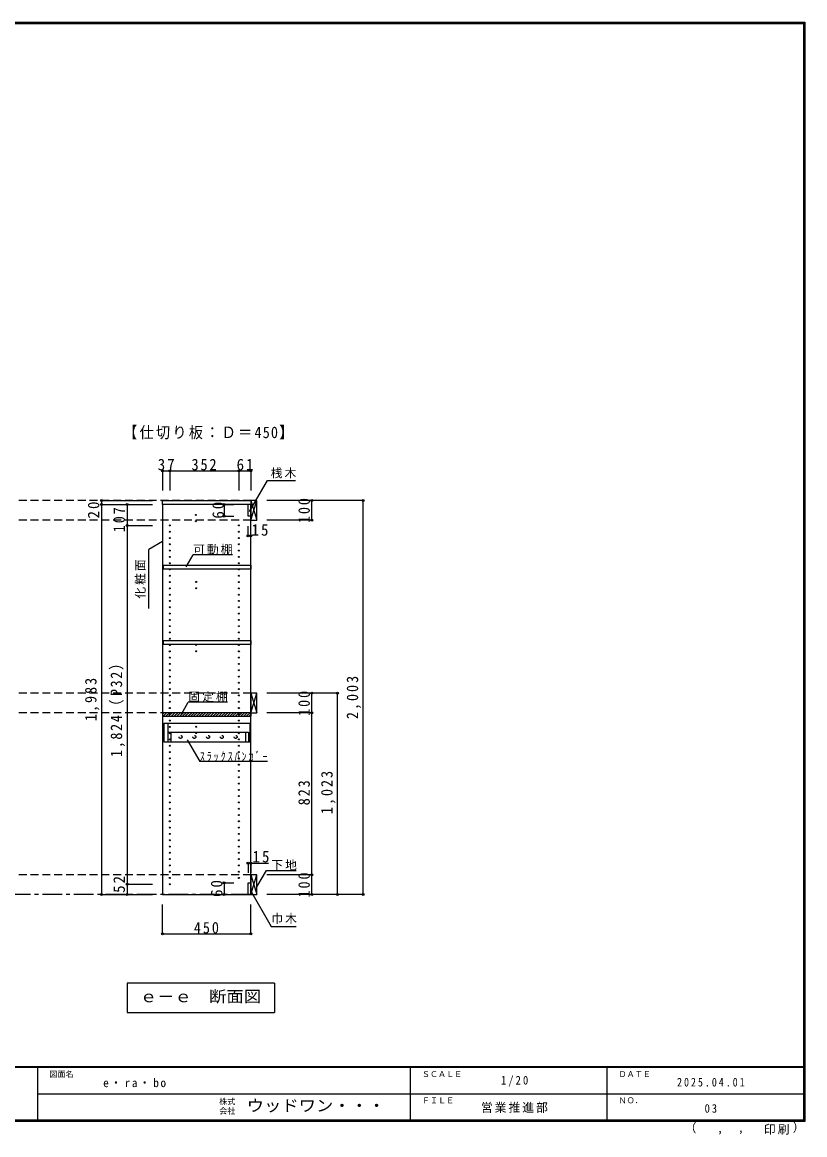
# Model space of a CAD drawing. Units: millimetres at full size, sheet at 1:20. Extents: x -8210 to 8210, y -5841 to 5773.
# Drawn here: x -4388 to -410, y -5841 to -187 of the extents above; entities that cross this region are included whole.
import ezdxf
from ezdxf.enums import TextEntityAlignment as Align

# ---------------------------------------------------------------- set-up
doc = ezdxf.new("R2010")
doc.units = ezdxf.units.MM
doc.header["$LTSCALE"] = 20
doc.header["$PDMODE"] = 32
doc.header["$PDSIZE"] = 10
for name, pattern in [('CHAIN1', [8, 5, -1, 1, -1]), ('DASHED1', [1.8, 1.2, -0.6]), ('DASHED2', [3, 2, -1])]:
    doc.linetypes.add(name, pattern=pattern)
for name, color, linetype in [('0-2_本体', 2, 'Continuous'), ('0-3_固定棚', 2, 'Continuous'), ('0-4_可動棚', 3, 'Continuous'), ('0-5', 4, 'Continuous'), ('0-7_桟木・巾木', 2, 'Continuous'), ('0-8_引き出し', 2, 'Continuous'), ('0-9_他ｱｲﾃﾑ', 2, 'Continuous'), ('0-A_文字', 7, 'Continuous'), ('0-B_寸法', 7, 'Continuous'), ('0-C_ハッチ', 4, 'Continuous'), ('F-1_枠', 6, 'Continuous'), ('F-A_文字', 7, 'Continuous')]:
    doc.layers.add(name, color=color, linetype=linetype)
doc.styles.add('ＭＳ ゴシック', font='')
doc.styles.get('ＭＳ ゴシック').set_extended_font_data('MS Gothic')

msp = doc.modelspace()

# ---------------------------------------------------------------- linework, layer by layer
at = {"layer": '0-2_本体'}
for p, q in [((-3675.29, -2637.23), (-3675.29, -2617.23)), ((-3675.29, -2617.23), (-3225.29, -2617.23)), ((-3225.29, -2637.23), (-3675.29, -2637.23)), ((-3225.29, -2617.23), (-3225.29, -2637.23))]:
    msp.add_line(p, q, dxfattribs=at)
at = {"layer": '0-3_固定棚'}
for p, q in [((-3675.29, -3694.23), (-3675.29, -3714.23)), ((-3675.29, -3694.23), (-3225.29, -3694.23)), ((-3675.29, -3714.23), (-3225.29, -3714.23)), ((-3225.29, -3694.23), (-3225.29, -3714.23))]:
    msp.add_line(p, q, dxfattribs=at)
at = {"layer": '0-4_可動棚', "color": 2}
for points in [[(-3670.29, -2945.73), (-3225.29, -2945.73), (-3225.29, -2965.73), (-3670.29, -2965.73)], [(-3670.29, -3329.73), (-3225.29, -3329.73), (-3225.29, -3349.73), (-3670.29, -3349.73)]]:
    msp.add_lwpolyline(points, close=True, dxfattribs=at)
at = {"layer": '0-5', "color": 3}
for p, q in [((-3675.29, -2637.23), (-3675.29, -4620.23)), ((-3225.29, -2637.23), (-3675.29, -2637.23)), ((-3225.29, -4620.23), (-3225.29, -2637.23)), ((-3675.29, -4620.23), (-3225.29, -4620.23))]:
    msp.add_line(p, q, dxfattribs=at)
at = {"layer": '0-5'}
for centre in [(-3505.29, -2690.73), (-3638.29, -2744.23), (-3505.29, -2722.73), (-3286.29, -2744.23), (-3638.29, -2776.23), (-3638.29, -2808.23), (-3286.29, -2776.23), (-3286.29, -2808.23), (-3638.29, -2840.23), (-3638.29, -2872.23), (-3286.29, -2840.23), (-3286.29, -2872.23), (-3638.29, -2904.23), (-3638.29, -2936.23), (-3286.29, -2904.23), (-3286.29, -2936.23), (-3638.29, -2968.23), (-3286.29, -2968.23), (-3638.29, -3000.23), (-3638.29, -3032.23), (-3503.63, -3031.73), (-3286.29, -3000.23), (-3286.29, -3032.23), (-3638.29, -3064.23), (-3638.29, -3096.23), (-3503.63, -3063.73), (-3286.29, -3064.23), (-3286.29, -3096.23), (-3638.29, -3128.23), (-3638.29, -3160.23), (-3286.29, -3128.23), (-3286.29, -3160.23), (-3638.29, -3192.23), (-3638.29, -3224.23), (-3286.29, -3192.23), (-3286.29, -3224.23), (-3638.29, -3256.23), (-3286.29, -3256.23), (-3638.29, -3288.23), (-3638.29, -3320.23), (-3286.29, -3288.23), (-3286.29, -3320.23), (-3638.29, -3352.23), (-3638.29, -3384.23), (-3503.63, -3351.73), (-3503.63, -3383.73), (-3286.29, -3352.23), (-3286.29, -3384.23), (-3638.29, -3416.23), (-3638.29, -3448.23), (-3286.29, -3416.23), (-3286.29, -3448.23), (-3638.29, -3480.23), (-3286.29, -3480.23), (-3638.29, -3512.23), (-3638.29, -3544.23), (-3286.29, -3512.23), (-3286.29, -3544.23), (-3638.29, -3576.23), (-3638.29, -3608.23), (-3286.29, -3576.23), (-3286.29, -3608.23), (-3638.29, -3640.23), (-3638.29, -3672.23), (-3286.29, -3640.23), (-3286.29, -3672.23), (-3638.29, -3704.23), (-3286.29, -3704.23), (-3638.29, -3736.23), (-3638.29, -3768.23), (-3503.63, -3767.73), (-3286.29, -3736.23), (-3286.29, -3768.23), (-3638.29, -3800.23), (-3638.29, -3832.23), (-3503.63, -3799.73), (-3286.29, -3800.23), (-3286.29, -3832.23), (-3638.29, -3864.23), (-3638.29, -3896.23), (-3286.29, -3864.23), (-3286.29, -3896.23), (-3638.29, -3928.23), (-3638.29, -3960.23), (-3286.29, -3928.23), (-3286.29, -3960.23), (-3638.29, -3992.23), (-3286.29, -3992.23), (-3638.29, -4024.23), (-3638.29, -4056.23), (-3286.29, -4024.23), (-3286.29, -4056.23), (-3638.29, -4088.23), (-3638.29, -4120.23), (-3286.29, -4088.23), (-3286.29, -4120.23), (-3638.29, -4152.23), (-3638.29, -4184.23), (-3286.29, -4152.23), (-3286.29, -4184.23), (-3638.29, -4216.23), (-3286.29, -4216.23), (-3638.29, -4248.23), (-3638.29, -4280.23), (-3286.29, -4248.23), (-3286.29, -4280.23), (-3638.29, -4312.23), (-3638.29, -4344.23), (-3286.29, -4312.23), (-3286.29, -4344.23), (-3638.29, -4376.23), (-3638.29, -4408.23), (-3286.29, -4376.23), (-3286.29, -4408.23), (-3638.29, -4440.23), (-3286.29, -4440.23), (-3638.29, -4472.23), (-3638.29, -4504.23), (-3286.29, -4472.23), (-3286.29, -4504.23), (-3638.29, -4536.23), (-3638.29, -4568.23), (-3286.29, -4536.23)]:
    msp.add_circle(centre, 2.5, dxfattribs=at)
at = {"layer": '0-7_桟木・巾木'}
for p, q in [((-3225.29, -2637.23), (-3240.29, -2637.23)), ((-3240.29, -2697.23), (-3240.29, -2637.23)), ((-3225.29, -2637.23), (-3225.29, -2678.23)), ((-3240.29, -4560.23), (-3225.29, -4560.23)), ((-3225.29, -4560.23), (-3225.29, -4620.23))]:
    msp.add_line(p, q, dxfattribs=at)
for points in [[(-3225.29, -2697.23), (-3236.78, -2697.23), (-3240.29, -2697.23)], [(-3225.29, -4620.23), (-3240.29, -4620.23), (-3240.29, -4560.23)]]:
    msp.add_lwpolyline(points, dxfattribs=at)
at = {"layer": '0-8_引き出し', "color": 3}
for p, q in [((-3225.29, -2617.23), (-3225.29, -2717.23)), ((-3195.29, -2617.23), (-3225.29, -2617.23)), ((-3195.29, -2717.23), (-3195.29, -2617.23)), ((-3225.29, -2717.23), (-3195.29, -2717.23)), ((-3225.29, -4520.23), (-3225.29, -4620.23)), ((-3195.29, -4520.23), (-3225.29, -4520.23)), ((-3195.29, -4620.23), (-3195.29, -4520.23)), ((-3225.29, -4620.23), (-3195.29, -4620.23))]:
    msp.add_line(p, q, dxfattribs=at)
at = {"layer": '0-8_引き出し', "color": 7}
for p, q in [((-3225.29, -2717.23), (-3195.29, -2617.23)), ((-3225.29, -2617.23), (-3195.29, -2717.23)), ((-3225.29, -3597.23), (-3195.29, -3697.23)), ((-3225.29, -3697.23), (-3195.29, -3597.23)), ((-3225.29, -4620.23), (-3195.29, -4520.23)), ((-3225.29, -4520.23), (-3195.29, -4620.23))]:
    msp.add_line(p, q, dxfattribs=at)
at = {"layer": '0-8_引き出し', "color": 3}
msp.add_lwpolyline([(-3195.29, -3697.23), (-3195.29, -3597.23), (-3225.29, -3597.23), (-3225.29, -3697.23)], close=True, dxfattribs=at)
at = {"layer": '0-9_他ｱｲﾃﾑ'}
for p, q in [((-3668.29, -3749.73), (-3648.29, -3749.73)), ((-3668.29, -3749.73), (-3668.29, -3844.23)), ((-3648.29, -3749.73), (-3648.29, -3844.23)), ((-3648.29, -3749.73), (-3648.29, -3844.23)), ((-3668.29, -3844.23), (-3238.29, -3844.23)), ((-3648.29, -3844.23), (-3230.29, -3844.23)), ((-3633.29, -3794.23), (-3633.29, -3844.23)), ((-3253.29, -3794.23), (-3253.29, -3844.23))]:
    msp.add_line(p, q, dxfattribs=at)
for points in [[(-3648.29, -3749.73), (-3230.29, -3749.73), (-3230.29, -3844.23)], [(-3648.29, -3794.23), (-3238.29, -3794.23), (-3238.29, -3844.23)]]:
    msp.add_lwpolyline(points, dxfattribs=at)
at = {"layer": '0-9_他ｱｲﾃﾑ', "linetype": 'DASHED1'}
for centre in [(-3583.29, -3819.23), (-3513.29, -3819.23), (-3443.29, -3819.23), (-3373.29, -3819.23), (-3303.29, -3819.23)]:
    msp.add_circle(centre, 7.5, dxfattribs=at)
at = {"layer": '0-A_文字'}
for p, q in [((-3231.96, -2672.69), (-3141.08, -2515.29)), ((-3141.08, -2515.29), (-2998.85, -2515.29)), ((-3675.29, -2826.3), (-3745.29, -2866.71)), ((-3745.29, -3166.71), (-3745.29, -2866.71)), ((-3554.42, -2954.79), (-3519.4, -2894.14)), ((-3319.4, -2894.14), (-3519.4, -2894.14)), ((-3578.9, -3703.29), (-3543.88, -3642.64)), ((-3343.88, -3642.64), (-3543.88, -3642.64)), ((-3549.2, -3834.25), (-3485.53, -3944.54)), ((-3140.53, -3944.54), (-3485.53, -3944.54)), ((-3195.29, -4581.91), (-3146.52, -4497.45)), ((-3146.52, -4497.45), (-2995.99, -4497.45)), ((-3855.29, -5070.23), (-3855.29, -5220.23)), ((-3105.29, -5070.23), (-3855.29, -5070.23)), ((-3105.29, -5070.23), (-3105.29, -5220.23)), ((-3855.29, -5220.23), (-3105.29, -5220.23))]:
    msp.add_line(p, q, dxfattribs=at)
at = {"layer": '0-A_文字', "linetype": 'CHAIN1'}
msp.add_line((-3225.29, -4620.23), (-5875.29, -4620.23), dxfattribs=at)
at = {"layer": '0-A_文字'}
msp.add_lwpolyline([(-3229.1, -4596.5), (-3122.02, -4781.97), (-2995.99, -4781.97)], dxfattribs=at)
at = {"layer": '0-B_寸法', "color": 4}
for p, q in [((-3675.29, -2466.23), (-3675.29, -2566.23)), ((-3675.29, -2466.23), (-3225.29, -2466.23)), ((-3638.29, -2466.23), (-3638.29, -2566.23)), ((-3286.29, -2466.23), (-3286.29, -2566.23)), ((-3225.29, -2466.23), (-3225.29, -2566.23)), ((-3985.29, -2617.23), (-3985.29, -2637.23)), ((-3985.29, -2617.23), (-3725.29, -2617.23)), ((-3985.29, -2637.23), (-3725.29, -2637.23)), ((-3985.29, -2637.23), (-3985.29, -4620.23)), ((-3855.29, -2637.23), (-3725.29, -2637.23)), ((-3855.29, -2637.23), (-3855.29, -2744.23)), ((-3362.29, -2637.23), (-3362.29, -2697.23)), ((-3362.29, -2637.23), (-3312.29, -2637.23)), ((-2915.29, -2617.23), (-3145.29, -2617.23)), ((-2655.29, -2617.23), (-3145.29, -2617.23)), ((-2915.29, -2717.23), (-2915.29, -2617.23)), ((-2655.29, -4620.23), (-2655.29, -2617.23)), ((-3362.29, -2697.23), (-3312.29, -2697.23)), ((-3855.29, -2744.23), (-3725.29, -2744.23)), ((-3855.29, -2744.23), (-3855.29, -4568.23)), ((-3240.29, -2797.23), (-3240.29, -2747.23)), ((-3225.29, -2797.23), (-3225.29, -2747.23)), ((-2915.29, -2717.23), (-3145.29, -2717.23)), ((-3240.29, -2797.23), (-3225.29, -2797.23)), ((-2915.29, -3597.23), (-3145.29, -3597.23)), ((-2785.29, -3597.23), (-2915.29, -3597.23)), ((-2915.29, -3697.23), (-2915.29, -3597.23)), ((-2785.29, -4620.23), (-2785.29, -3597.23)), ((-2915.29, -3697.23), (-3145.29, -3697.23)), ((-2915.29, -4520.23), (-2915.29, -3697.23)), ((-3240.29, -4460.23), (-3240.29, -4510.23)), ((-3240.29, -4460.23), (-3136.83, -4460.23)), ((-3225.29, -4460.23), (-3225.29, -4510.23)), ((-2915.29, -4520.23), (-3145.29, -4520.23)), ((-2915.29, -4620.23), (-2915.29, -4520.23)), ((-3855.29, -4568.23), (-3725.29, -4568.23)), ((-3855.29, -4568.23), (-3855.29, -4620.23)), ((-3362.29, -4560.23), (-3362.29, -4620.23)), ((-3362.29, -4560.23), (-3312.29, -4560.23)), ((-3985.29, -4620.23), (-3725.29, -4620.23)), ((-3855.29, -4620.23), (-3725.29, -4620.23)), ((-3362.29, -4620.23), (-3312.29, -4620.23)), ((-2915.29, -4620.23), (-3145.29, -4620.23)), ((-2655.29, -4620.23), (-3145.29, -4620.23)), ((-2785.29, -4620.23), (-2915.29, -4620.23)), ((-3675.29, -4820.23), (-3675.29, -4670.23)), ((-3225.29, -4820.23), (-3225.29, -4670.23)), ((-3675.29, -4820.23), (-3225.29, -4820.23))]:
    msp.add_line(p, q, dxfattribs=at)
at = {"layer": '0-B_寸法', "color": 4, "linetype": 'DASHED2'}
for p, q in [((-3225.29, -2617.23), (-5875.29, -2617.23)), ((-3225.29, -2717.23), (-5875.29, -2717.23)), ((-3225.29, -3597.23), (-5875.29, -3597.23)), ((-3225.29, -3697.23), (-5875.29, -3697.23)), ((-3225.29, -4520.23), (-5875.29, -4520.23))]:
    msp.add_line(p, q, dxfattribs=at)
at = {"layer": '0-B_寸法'}
for p in [(-3675.29, -2466.23), (-3638.29, -2466.23), (-3286.29, -2466.23), (-3225.29, -2466.23), (-3985.29, -2617.23), (-3985.29, -2637.23), (-3855.29, -2637.23), (-3362.29, -2637.23), (-2915.29, -2617.23), (-2655.29, -2617.23), (-3362.29, -2697.23), (-2915.29, -2717.23), (-3855.29, -2744.23), (-3240.29, -2797.23), (-3225.29, -2797.23), (-2915.29, -3597.23), (-2785.29, -3597.23), (-2915.29, -3697.23), (-3240.29, -4460.23), (-3225.29, -4460.23), (-2915.29, -4520.23), (-3855.29, -4568.23), (-3362.29, -4560.23), (-3985.29, -4620.23), (-3855.29, -4620.23), (-3362.29, -4620.23), (-2915.29, -4620.23), (-2785.29, -4620.23), (-2655.29, -4620.23), (-3675.29, -4820.23), (-3225.29, -4820.23)]:
    msp.add_point(p, dxfattribs=at)
at = {"layer": '0-C_ハッチ'}
for p, q in [((-3675.29, -3703.18), (-3666.34, -3694.23)), ((-3672.2, -3714.23), (-3652.2, -3694.23)), ((-3658.06, -3714.23), (-3638.06, -3694.23)), ((-3643.91, -3714.23), (-3623.91, -3694.23)), ((-3629.77, -3714.23), (-3609.77, -3694.23)), ((-3615.63, -3714.23), (-3595.63, -3694.23)), ((-3601.49, -3714.23), (-3581.49, -3694.23)), ((-3587.35, -3714.23), (-3567.35, -3694.23)), ((-3573.2, -3714.23), (-3553.2, -3694.23)), ((-3559.06, -3714.23), (-3539.06, -3694.23)), ((-3544.92, -3714.23), (-3524.92, -3694.23)), ((-3530.78, -3714.23), (-3510.78, -3694.23)), ((-3516.64, -3714.23), (-3496.64, -3694.23)), ((-3502.49, -3714.23), (-3482.49, -3694.23)), ((-3488.35, -3714.23), (-3468.35, -3694.23)), ((-3474.21, -3714.23), (-3454.21, -3694.23)), ((-3460.07, -3714.23), (-3440.07, -3694.23)), ((-3445.92, -3714.23), (-3425.92, -3694.23)), ((-3431.78, -3714.23), (-3411.78, -3694.23)), ((-3417.64, -3714.23), (-3397.64, -3694.23)), ((-3403.5, -3714.23), (-3383.5, -3694.23)), ((-3389.36, -3714.23), (-3369.36, -3694.23)), ((-3375.21, -3714.23), (-3355.21, -3694.23)), ((-3361.07, -3714.23), (-3341.07, -3694.23)), ((-3346.93, -3714.23), (-3326.93, -3694.23)), ((-3332.79, -3714.23), (-3312.79, -3694.23)), ((-3318.65, -3714.23), (-3298.65, -3694.23)), ((-3304.5, -3714.23), (-3284.5, -3694.23)), ((-3290.36, -3714.23), (-3270.36, -3694.23)), ((-3276.22, -3714.23), (-3256.22, -3694.23)), ((-3262.08, -3714.23), (-3242.08, -3694.23)), ((-3247.93, -3714.23), (-3227.93, -3694.23)), ((-3233.79, -3714.23), (-3225.29, -3705.72))]:
    msp.add_line(p, q, dxfattribs=at)
at = {"layer": 'F-1_枠'}
for p, q in [((-8210, -186.67), (-410, -186.67)), ((-8210, -190), (-410, -190)), ((-8210, -193.33), (-410, -193.33)), ((-416.67, -186.67), (-416.67, -5773.33)), ((-413.33, -186.67), (-413.33, -5773.33)), ((-410, -186.67), (-410, -5773.33)), ((-410, -5496.67), (-8210, -5496.67)), ((-410, -5500), (-8210, -5500)), ((-4310, -5500), (-4310, -5766.67)), ((-2416.67, -5500), (-2416.67, -5766.67)), ((-1416.67, -5500), (-1416.67, -5766.67)), ((-4310, -5633.33), (-416.67, -5633.34)), ((-410, -5766.67), (-8210, -5766.67)), ((-410, -5770), (-8210, -5770)), ((-410, -5773.33), (-8210, -5773.33))]:
    msp.add_line(p, q, dxfattribs=at)

# ---------------------------------------------------------------- texts
at = {"layer": '0-A_文字', "style": 'ＭＳ ゴシック', "width": 1.1}
msp.add_text('ｅ－ｅ\u3000断面図', height=58.65, dxfattribs=at).set_placement((-3790.29, -5185.23), align=Align.BOTTOM_LEFT)
at = {"layer": '0-A_文字', "attachment_point": 7, "style": 'ＭＳ ゴシック'}
for s, insert, char_height in [('\\T1.16;\\W0.9;【仕切り板：Ｄ＝450】', (-3875.29, -2307.23), 58.65), ('\\T1.17;桟木', (-3124.88, -2505.08), 43.99), ('\\T1.17;可動棚', (-3519.4, -2894.14), 43.99), ('\\T1.17;固定棚', (-3543.88, -3642.64), 43.99), ('\\T1.39;\\W0.85;ｽﾗｯｸｽﾊﾝｶﾞｰ', (-3485.53, -3944.54), 43.99), ('\\T1.17;下地', (-3122.02, -4497.45), 43.99), ('\\T1.17;巾木', (-3122.02, -4770.02), 43.99)]:
    msp.add_mtext(s, dxfattribs=dict(at, insert=insert, char_height=char_height))
at = {"layer": '0-A_文字', "insert": (-3760.29, -3116.71), "char_height": 43.99, "attachment_point": 7, "rotation": 90, "style": 'ＭＳ ゴシック'}
msp.add_mtext('\\T1.17;化粧面', dxfattribs=at)
at = {"layer": '0-B_寸法', "char_height": 58.65, "attachment_point": 7, "style": 'ＭＳ ゴシック'}
for s, insert in [('\\T1.27;\\W0.95;37', (-3699.29, -2465.02)), ('\\T1.27;\\W0.9;352', (-3527.29, -2465.02)), ('\\T1.27;\\W0.95;61', (-3298.29, -2465.02)), ('\\T1.27;\\W0.95;15', (-3222.4, -2797.23)), ('\\T1.27;\\W0.95;15', (-3217.38, -4457.76)), ('\\T1.27;\\W0.9;450', (-3515.29, -4819.02))]:
    msp.add_mtext(s, dxfattribs=dict(at, insert=insert))
at = {"layer": '0-B_寸法', "char_height": 58.65, "attachment_point": 7, "rotation": 90, "style": 'ＭＳ ゴシック'}
for s, insert in [('\\T1.27;\\W0.95;20', (-3995.29, -2708.94)), ('\\T1.27;\\W0.9;107', (-3865.29, -2778.82)), ('\\T1.27;\\W0.95;60', (-3362.29, -2709.73)), ('\\T1.27;\\W0.9;100', (-2925.29, -2732.23)), ('\\T1.23;\\W0.9;1,824（P32）', (-3865.29, -3921.23)), ('\\T1.28;\\W0.9;1,983', (-3995.29, -3738.73)), ('\\T1.28;\\W0.9;2,003', (-2665.29, -3728.73)), ('\\T1.27;\\W0.9;100', (-2925.29, -3712.23)), ('\\T1.28;\\W0.9;1,023', (-2795.29, -4211.73)), ('\\T1.27;\\W0.9;823', (-2925.29, -4166.73)), ('\\T1.27;\\W0.9;100', (-2925.29, -4635.23)), ('\\T1.27;\\W0.95;52', (-3865.29, -4611.96)), ('\\T1.27;\\W0.95;60', (-3369.9, -4632.73))]:
    msp.add_mtext(s, dxfattribs=dict(at, insert=insert))
at = {"layer": 'F-A_文字', "style": 'ＭＳ ゴシック'}
for s, height, p in [('図面名', 29.33, (-4250, -5556.67)), ('ＳＣＡＬＥ', 29.33, (-2356.67, -5556.67)), ('ＤＡＴＥ', 29.33, (-1356.67, -5556.67)), ('株式', 29.33, (-3386.67, -5696)), ('ＦＩＬＥ', 29.33, (-2356.67, -5690)), ('ＮＯ．', 29.33, (-1356.67, -5690)), ('会社', 29.33, (-3386.67, -5744)), ('（', 43.99, (-1020.64, -5842.21)), (',', 43.99, (-855.82, -5842.21)), (',', 43.99, (-749.87, -5840.35)), ('）', 43.99, (-471.06, -5839.42))]:
    msp.add_text(s, height=height, dxfattribs=at).set_placement(p, align=Align.BOTTOM_LEFT)
at = {"layer": 'F-A_文字', "style": 'ＭＳ ゴシック', "width": 1.1}
msp.add_text('ウッドワン・・・', height=58.65, dxfattribs=at).set_placement((-3246.67, -5740), align=Align.BOTTOM_LEFT)
at = {"layer": 'F-A_文字', "char_height": 43.99, "attachment_point": 7, "style": 'ＭＳ ゴシック'}
for s, insert in [('\\T1.38;\\W0.9;1/20', (-1954.17, -5596.67)), ('\\T1.28;\\W0.95;e・ra・bo', (-3976.67, -5600)), ('\\T1.39;\\W0.85;2025.04.01', (-1059.17, -5596.67)), ('\\T1.17;営業推進部', (-2056.67, -5730)), ('\\T1.36;\\W0.9;03', (-919.17, -5730)), ('\\T1.17;印刷', (-617.9, -5841.28))]:
    msp.add_mtext(s, dxfattribs=dict(at, insert=insert))

doc.saveas('drawing.dxf')
